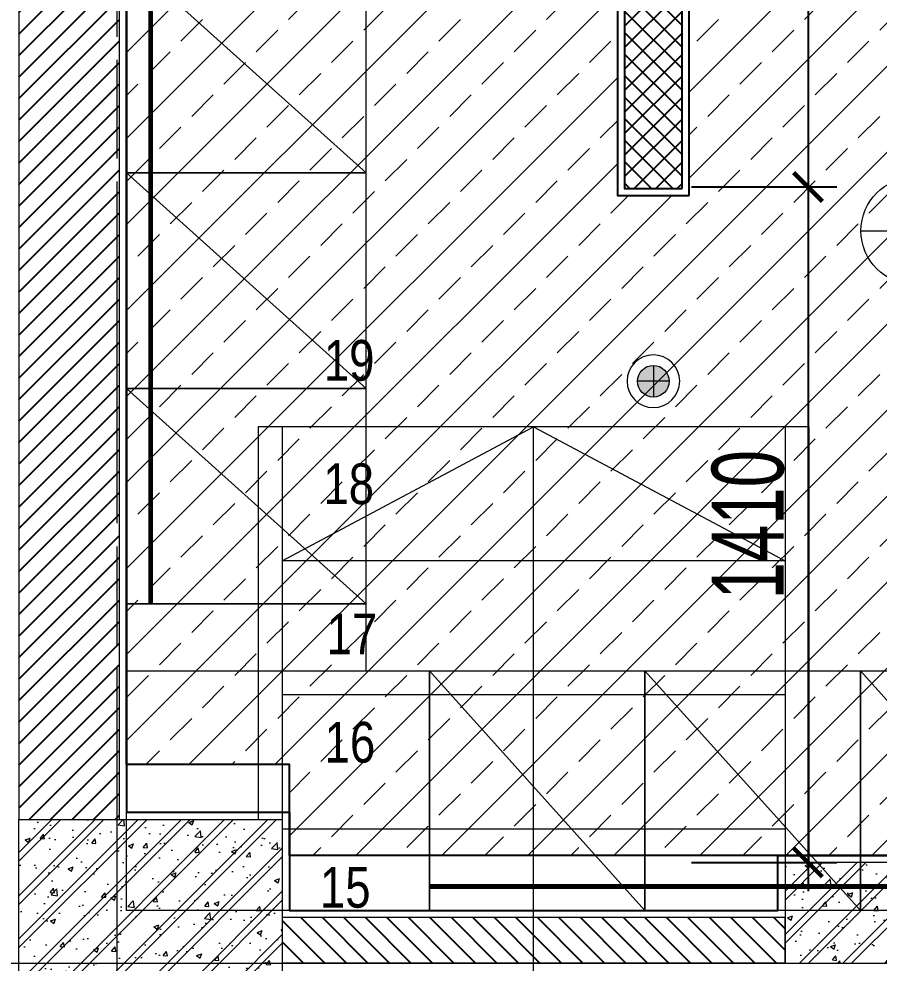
# Model space of a CAD drawing. Header units: millimetres. Extents: x -343543 to 400519, y -115663 to 104219.
# Drawn here: x -254459 to -252663, y 6000 to 7972 of the extents above; entities that cross this region are included whole.
import ezdxf
from ezdxf.enums import TextEntityAlignment as Align
from ezdxf.xclip import XClip

# ---------------------------------------------------------------- set-up
doc = ezdxf.new("R2010")
doc.units = ezdxf.units.MM
doc.header["$XCLIPFRAME"] = 0
doc.linetypes.add("$0$02'TUONG Xay$0$HIDDEN", pattern=[0.375, 0.25, -0.125])
doc.linetypes.add('XREF MAT BANG TUONG XAY$0$CENTER', pattern=[50.800000000000004, 31.75, -6.35, 6.35, -6.35])
doc.layers.get('0').update_dxf_attribs({"color": 231, "lineweight": 0})
doc.layers.get('DefPoints').update_dxf_attribs({"color": 191})
for name, color, linetype, lineweight in [('A-CLNG', 157, 'Continuous', 25), ('A-FLOR-PRTN', 161, 'Continuous', 9), ('A-PATT', 252, 'Continuous', 9), ('A-SYMBOLS', 10, 'Continuous', 13), ('fix lighting', 2, 'Continuous', 5), ('SME-E-LTG-DIM', 55, 'Continuous', 18), ('XREF MAT BANG TUONG XAY$0$$1$A-TEXT', 8, 'Continuous', 25), ('XREF MAT BANG TUONG XAY$0$01.Xref _MB T1$0$A-FURN', 8, 'Continuous', 5), ('XREF MAT BANG TUONG XAY$0$01.Xref _MB T1$0$A-LITE', 8, 'Continuous', 9), ('XREF MAT BANG TUONG XAY$0$01.Xref _MB T1$0$A-TEXT', 8, 'Continuous', 25), ('XREF MAT BANG TUONG XAY$0$A-GRID', 8, 'XREF MAT BANG TUONG XAY$0$CENTER', 15), ('XREF MAT BANG TUONG XAY$0$A-WALL-INT', 8, 'Continuous', 9), ('XREF MAT BANG TUONG XAY$0$xref_IKIGAI_Cot$0$A-FNSH', 8, 'Continuous', 9), ('XREF MAT BANG TUONG XAY$0$xref_IKIGAI_Cot$0$A-PATT', 8, 'Continuous', 5)]:
    doc.layers.add(name, color=color, linetype=linetype, lineweight=lineweight)
doc.layers.add('fix lightting red', color=1, linetype='Continuous', lineweight=5, true_color=0xff0000)
for name, color, linetype in [('INNO-GIOTHAI', 20, 'Continuous'), ('XREF MAT BANG TUONG XAY$0$A-FNSH', 8, 'Continuous'), ('XREF MAT BANG TUONG XAY$0$A-FURN', 8, 'Continuous'), ('XREF MAT BANG TUONG XAY$0$A-PATT', 8, 'Continuous')]:
    doc.layers.add(name, color=color, linetype=linetype)
doc.styles.add('SM-DIMTEXT', font='SME.shx', dxfattribs={"width": 0.7})
doc.styles.add('VTK _ Arial_2.5 mm', font='arial.ttf', dxfattribs={"width": 0.8, "height": 2.5})
doc.styles.add('XREF MAT BANG TUONG XAY$0$Arial', font='arial.ttf', dxfattribs={"width": 0.8})
doc.dimstyles.new('SDIM-100', dxfattribs={"dimscale": 100, "dimtxt": 2, "dimasz": 0.6, "dimexe": 0.6, "dimexo": 0.2, "dimgap": 0.5, "dimtad": 1, "dimdec": 0, "dimzin": 12, "dimtxsty": 'SM-DIMTEXT', "dimblk": 'ARCHTICK', "dimblk1": 'ARCHTICK', "dimblk2": 'ARCHTICK', "dimcen": 0.12, "dimdle": 0.6, "dimclrd": 7, "dimclre": 8, "dimadec": 0, "dimazin": 3, "dimtfac": 2, "dimtix": 1, "dimtmove": 1, "dimatfit": 3, "dimfxl": 1, "dimtzin": 0, "dimarcsym": 1})

# ---------------------------------------------------------------- blocks, each defined once
blk = doc.blocks.new('XREF MAT BANG TUONG XAY$0$00.xref_IKIGAI_Truc')
at = {"layer": 'XREF MAT BANG TUONG XAY$0$A-GRID', "color": 8, "ltscale": 20}
for points in [[(8600.000000000018, -4179.127106253174), (8600.000000000018, 22924.4354841252)], [(-2907.525181142613, 6000), (42750.0013740146, 6000)]]:
    blk.add_lwpolyline(points, dxfattribs=at)
blk = doc.blocks.new('XREF MAT BANG TUONG XAY$0$01.Xref _MB T1$0$TB T1')
at = {"color": 8}
blk.add_line((-4215.000109585046, -0.000502444218909659), (-5265.000109585046, -0.000502444218909659), dxfattribs=at)
at = {"layer": 'XREF MAT BANG TUONG XAY$0$01.Xref _MB T1$0$A-FURN', "color": 8}
blk.add_line((-4214.990338640175, -0.001045847622663132), (-5264.990338640175, -0.001045847622663132), dxfattribs=at)
at = {"layer": 'XREF MAT BANG TUONG XAY$0$01.Xref _MB T1$0$A-LITE', "color": 8, "ltscale": 10}
for p, q in [((-4164.990333315891, 1119.999380477575), (-5314.990343964488, 1119.999380477575)), ((-5314.990343964488, 1119.999380477575), (-5314.990341905115, 299.9994544564997)), ((-5264.990343964488, 1119.998913193196), (-5264.990338514679, -1050.001110044983)), ((-4214.990338640175, 1119.998954152377), (-4214.990338640175, -0.001045847622663132)), ((-4164.990333315891, 1119.999380477575), (-4164.990335601291, 209.9993450806942)), ((-4214.990338640175, 839.9989541523773), (-5264.990343261208, 839.9989541523773)), ((-4214.990338640175, 559.9989541523773), (-5264.990338640175, 559.9989541523773)), ((-4214.990338640175, 279.9989541523773), (-5264.990338640175, 279.9989541523773))]:
    blk.add_line(p, q, dxfattribs=at)
at = {"layer": 'XREF MAT BANG TUONG XAY$0$01.Xref _MB T1$0$A-LITE', "color": 8, "ltscale": 10, "elevation": 1.738794449090321e-10}
blk.add_lwpolyline([(-5264.990343261208, 839.9989541523773), (-4739.990338640189, 1119.999380477575), (-4214.990338640175, 839.9989541523773)], dxfattribs=at)
at = {"layer": 'XREF MAT BANG TUONG XAY$0$01.Xref _MB T1$0$A-LITE', "color": 8, "ltscale": 10}
blk.add_lwpolyline([(-2024.990338640248, -500.0010975577952), (-4739.990338640189, -500.0010975577952), (-4739.990338640189, 1119.999380477575)], dxfattribs=at)
blk = doc.blocks.new('*U220')
at = {"layer": 'XREF MAT BANG TUONG XAY$0$A-PATT'}
h = blk.add_hatch(dxfattribs=at)
h.set_pattern_fill('ANSI31', color=8, scale=10)
h.set_pattern_definition([(45, (38946.78964026456, -11293.56439682681), (-22.45064030267288, 22.45064030267288), [])])
h.paths.add_polyline_path([(-38.69831128977239, 47.5), (3461.301691022507, 47.5), (3461.301691022507, -162.5), (-38.69831128977239, -162.5)])
at = {"layer": 'XREF MAT BANG TUONG XAY$0$A-WALL-INT', "color": 8}
blk.add_lwpolyline([(-38.69831128977239, 47.5), (3461.301691022507, 47.5), (3461.301691022507, -162.5), (-38.69831128977239, -162.5)], close=True, dxfattribs=at)
blk = doc.blocks.new('XREF MAT BANG TUONG XAY$0$01.Xref _MB T1$0$Phong tam')
at = {"layer": 'XREF MAT BANG TUONG XAY$0$A-FURN', "color": 8, "xscale": -1, "rotation": 270}
blk.add_blockref('*U220', (-47.5000026663547, 3338.698309209424), dxfattribs=at)
blk = doc.blocks.new('XREF MAT BANG TUONG XAY$0$xref_IKIGAI_Cot')
at = {"layer": 'XREF MAT BANG TUONG XAY$0$xref_IKIGAI_Cot$0$A-PATT'}
h = blk.add_hatch(dxfattribs=at)
h.set_pattern_fill('BT-01', color=8, scale=15, pattern_type=2)
h.set_pattern_definition([(49.99999999999999, (330, 180.0000000000013), (107.589027390113, -9.412820247389266), [11.25, -123.75]), (355, (330, 180.0000000000013), (-20.81270004195, 112.8288200550018), [9, -99]), (100.4514, (338.9657520000001, 179.2155990000012), (86.77640725710323, 103.415931309143), [9.5610285, -105.1713168]), (46.18420000000001, (330, 210.0000000000013), (160.0861572938467, -24.82785214935271), [16.875, -185.625]), (96.6356, (343.3405117500001, 207.9310039500012), (140.1994058323055, 146.1176806350663), [14.3415432, -157.75695]), (351.1842, (330, 210.0000000000013), (140.1992917700441, 146.1177901387987), [13.5, -148.5]), (21, (345, 202.5000000000013), (89.53605781776925, -60.39283359980082), [11.25, -123.75]), (326.0000000000001, (345, 202.5000000000013), (36.49729978823726, 108.772506757028), [9, -99]), (71.4514, (352.46133495, 197.4672591000013), (126.0333942872235, 48.37957450649286), [9.5610285, -105.1713168]), (37.50000000000001, (330, 180.0000000000013), (1.8239782975936, 49.93407807469672), [0, -97.8, 0, -100.5, 0, -99.375]), (7.499999999999999, (330, 180.0000000000013), (39.46043061632229, 59.16175678235403), [0, -57.3, 0, -95.55, 0, -37.875]), (327.5, (296.5500000000002, 180.0000000000013), (80.07336542586135, -3.383230760156963), [0, -37.5, 0, -117, 0, -155.25]), (317.5, (281.5500000000002, 180.0000000000013), (87.47792540135794, 15.01574734984766), [0, -48.75, 0, -77.69999999999999, 0, -110.25]), (45, (330, 180.0000000000013), (-45.07805730064241, 45.07805730064241), []), (45, (330, 198.3750000000013), (-45.07805730064241, 45.07805730064241), [])])
h.paths.add_polyline_path([(8394.99999848369, 6299.999997859901), (8944.99999848369, 6299.9999978599), (8944.99999848369, 5899.9999978599), (8394.99999848369, 5899.999997859901)])
h = blk.add_hatch(dxfattribs=at)
h.set_pattern_fill('BT-01', color=8, scale=15, pattern_type=2)
h.set_pattern_definition([(49.99999999999999, (10074.99999848369, 5989.999899235089), (107.589027390113, -9.412820247389266), [11.25, -123.75]), (355, (10074.99999848369, 5989.999899235089), (-20.81270004195, 112.8288200550018), [9, -99]), (100.4514, (10083.96575048369, 5989.215498235089), (86.77640725710323, 103.415931309143), [9.5610285, -105.1713168]), (46.18420000000001, (10074.99999848369, 6019.999899235089), (160.0861572938467, -24.82785214935271), [16.875, -185.625]), (96.6356, (10088.34051023369, 6017.930903185089), (140.1994058323055, 146.1176806350663), [14.3415432, -157.75695]), (351.1842, (10074.99999848369, 6019.999899235089), (140.1992917700441, 146.1177901387987), [13.5, -148.5]), (21, (10089.99999848369, 6012.499899235089), (89.53605781776925, -60.39283359980082), [11.25, -123.75]), (326.0000000000001, (10089.99999848369, 6012.499899235089), (36.49729978823726, 108.772506757028), [9, -99]), (71.4514, (10097.46133343369, 6007.467158335089), (126.0333942872235, 48.37957450649286), [9.5610285, -105.1713168]), (37.50000000000001, (10074.99999848369, 5989.999899235089), (1.8239782975936, 49.93407807469672), [0, -97.8, 0, -100.5, 0, -99.375]), (7.499999999999999, (10074.99999848369, 5989.999899235089), (39.46043061632229, 59.16175678235403), [0, -57.3, 0, -95.55, 0, -37.875]), (327.5, (10041.54999848369, 5989.999899235089), (80.07336542586135, -3.383230760156963), [0, -37.5, 0, -117, 0, -155.25]), (317.5, (10026.54999848369, 5989.999899235089), (87.47792540135794, 15.01574734984766), [0, -48.75, 0, -77.69999999999999, 0, -110.25]), (45, (10074.99999848369, 5989.999899235089), (-45.07805730064241, 45.07805730064241), []), (45, (10074.99999848369, 6008.374899235089), (-45.07805730064241, 45.07805730064241), [])])
h.paths.add_polyline_path([(9994.99999848369, 5999.999899235088), (10294.99999848369, 5999.999899235089), (10294.99999848369, 6209.999899235089), (9994.99999848369, 6209.999899235088)])
at = {"layer": 'XREF MAT BANG TUONG XAY$0$A-GRID', "color": 8, "ltscale": 20}
for points in [[(8600.000000000018, -4179.127106253174), (8600.000000000018, 22924.4354841252)], [(-2907.525181142613, 6000), (42750.0013740146, 6000)]]:
    blk.add_lwpolyline(points, dxfattribs=at)
at = {"layer": 'XREF MAT BANG TUONG XAY$0$xref_IKIGAI_Cot$0$A-FNSH', "color": 8, "elevation": 2.819613635020082e-10}
blk.add_lwpolyline([(8394.99999848369, 6299.999997859901), (8944.99999848369, 6299.9999978599), (8944.99999848369, 5899.9999978599), (8394.99999848369, 5899.999997859901)], close=True, dxfattribs=at)
at = {"layer": 'XREF MAT BANG TUONG XAY$0$xref_IKIGAI_Cot$0$A-FNSH', "color": 8}
blk.add_lwpolyline([(9994.99999848369, 5999.999899235088), (10294.99999848369, 5999.999899235089), (10294.99999848369, 6209.999899235089), (9994.99999848369, 6209.999899235088)], close=True, dxfattribs=at)
blk = doc.blocks.new('*U212')
at = {"layer": 'XREF MAT BANG TUONG XAY$0$A-PATT'}
h = blk.add_hatch(dxfattribs=at)
h.set_pattern_fill('ANSI31', color=8, scale=10)
h.set_pattern_definition([(45, (36496.78963795229, -11178.56439682681), (-22.45064030267288, 22.45064030267288), [])])
h.paths.add_polyline_path([(-38.69831128977239, 47.5), (1011.301688710228, 47.5), (1011.301688710228, -47.5), (-38.69831128977239, -47.5)])
at = {"layer": 'XREF MAT BANG TUONG XAY$0$A-WALL-INT', "color": 8}
blk.add_lwpolyline([(-38.69831128977239, 47.5), (1011.301688710228, 47.5), (1011.301688710228, -47.5), (-38.69831128977239, -47.5)], close=True, dxfattribs=at)
blk = doc.blocks.new('XREF MAT BANG NOI THAT$0$01.Xref _MB T1$0$BLK')
at = {"color": 8}
blk.add_lwpolyline([(324597.2002474809, 139513.5956382755), (325047.2002474809, 139513.5956382755), (325047.2002474809, 139013.5956382755), (324597.2002474809, 139013.5956382755)], close=True, dxfattribs=at)
blk.add_lwpolyline([(324597.2002474809, 139513.5956382755), (325047.2002474809, 139013.5956382755)], dxfattribs=at)
blk = doc.blocks.new('XREF MAT BANG NOI THAT')
at = {"color": 8}
for points in [[(9119.981696497649, 6750.000816254906), (8619.981696497649, 6750.000816254906), (8619.981696551105, 6610.001088274468), (9119.981696551105, 6610.001088274468)], [(8620.000623434156, 6610.000544391243), (9252.491159429112, 6610.000544329305), (9252.491159429112, 6110.000544205468), (8620.000623434156, 6110.000544267406)]]:
    blk.add_lwpolyline(points, close=True, dxfattribs=at)
at = {"color": 8, "xscale": -1.000000000000001, "rotation": 90}
for p in [(148133.5773347197, 332697.2007917162), (148133.5773347197, 332247.2007917162), (148133.5773347197, 331797.2007917162)]:
    blk.add_blockref('XREF MAT BANG NOI THAT$0$01.Xref _MB T1$0$BLK', p, dxfattribs=at)
at = {"color": 8}
for p in [(-315344.7090880517, -132903.5950940081), (-314894.7090880517, -132903.5950940081), (-314444.7090880517, -132903.5950940081)]:
    blk.add_blockref('XREF MAT BANG NOI THAT$0$01.Xref _MB T1$0$BLK', p, dxfattribs=at)
blk = doc.blocks.new('01.Xref _MB T1')
at = {"color": 8}
for name, p in [('XREF MAT BANG TUONG XAY$0$00.xref_IKIGAI_Truc', (0.000109863918623887, 0)), ('XREF MAT BANG TUONG XAY$0$01.Xref _MB T1$0$TB T1', (14209.99083489593, 6000.000543403401))]:
    blk.add_blockref(name, p, dxfattribs=at)
at = {"layer": 'XREF MAT BANG TUONG XAY$0$A-FURN', "color": 8, "xscale": -1, "rotation": 180}
blk.add_blockref('*U212', (8983.689036610533, 6047.500544123041), dxfattribs=at)
at = {"layer": 'XREF MAT BANG TUONG XAY$0$$1$A-TEXT', "color": 8, "style": 'XREF MAT BANG TUONG XAY$0$Arial', "width": 0.8}
for s, p in [('19', (9031.885263546057, 7216.109098477842)), ('18', (9031.042797848164, 6958.31888471319)), ('17', (9037.49729056445, 6644.894076496847)), ('16', (9033.567118217008, 6418.733943846266)), ('15', (9023.771543640527, 6115.806578846037))]:
    blk.add_text(s, height=85, dxfattribs=at).set_placement(p)
at = {"layer": 'XREF MAT BANG TUONG XAY$0$01.Xref _MB T1$0$A-TEXT', "color": 8}
blk.add_blockref('XREF MAT BANG TUONG XAY$0$01.Xref _MB T1$0$Phong tam', (8605.000114851944, 2999.999989189255), dxfattribs=at)
at = {"layer": 'XREF MAT BANG TUONG XAY$0$A-FNSH', "color": 8}
blk.add_lwpolyline([(8504.999998764702, 10214.99998935553), (8809.990745896619, 10214.99998942231), (8809.990749138415, 9720.399913147807), (10010.00007717989, 9720.399784860123), (10010.00011433876, 9590.000001161212), (8620.00011375943, 9590.000000425724), (8620.000113764712, 6314.999987108906), (8959.990010579939, 6314.999987108906), (8959.999778774785, 6110.0005442691), (9979.991999735015, 6110.000544093902), (9980.001770679963, 6224.999888484095), (10309.99072531082, 6224.999888484097), (10309.99072531082, 6110.000540487614), (12585.00011030825, 6110.000001737028), (12585.00011268231, 9590.000000196218), (11385.00008479025, 9590.000000196216), (11385.00008122533, 9720.000017490933), (12585.00010989808, 9719.99859190724), (12585.00010984464, 10215.00000002682), (12710.00010849513, 10214.99999999657), (12710.00011029145, 6110.000561447381), (13999.99083489593, 6110.002064240743)], dxfattribs=at)
at = {"color": 8}
ref = blk.add_blockref('XREF MAT BANG TUONG XAY$0$xref_IKIGAI_Cot', (-0.009273172880057245, -1.075099498848431e-05), dxfattribs=at)
XClip(ref).set_block_clipping_path([(-1610.3425959282936, -2225.6693134198044), (41829.12952086335, 21555.881957526355)])
at = {"layer": 'A-PATT', "color": 8}
blk.add_blockref('XREF MAT BANG NOI THAT', (0, 0), dxfattribs=at)
blk = doc.blocks.new('DenSanTuongT1Ikigai')
at = {"layer": 'fix lightting red', "color": 1, "linetype": "$0$02'TUONG Xay$0$HIDDEN", "ltscale": 500, "true_color": 0xff0000, "const_width": 10}
for points in [[(8670.000003895511, 6750.0008270059), (8670.000003895511, 9450.000554986338)], [(11952.49104956522, 6160.00001248802), (9252.491049565195, 6160.000012488022)]]:
    blk.add_lwpolyline(points, dxfattribs=at)
blk = doc.blocks.new('_ArchTick')
at = {"color": 0, "linetype": 'ByBlock', "const_width": 0.15}
blk.add_lwpolyline([(-0.5, -0.5), (0.5, 0.5)], dxfattribs=at)
blk = doc.blocks.new('*D1030')
at = {"layer": 'DefPoints', "color": 0, "transparency": 16777216}
for p in [(-253074.0339659675, 8590.49834401696), (-253074.0339659675, 7620.49834401696), (-252811.0531119223, 7620.49834401696)]:
    blk.add_point(p, dxfattribs=at)
at = {"layer": 'SME-E-LTG-DIM', "color": 7, "lineweight": -2, "transparency": 16777216}
blk.add_line((-252811.0531119223, 8650.49834401696), (-252811.0531119223, 7560.49834401696), dxfattribs=at)
at = {"layer": 'SME-E-LTG-DIM', "color": 8, "lineweight": -2, "transparency": 16777216}
for p, q in [((-253054.0339659675, 8590.49834401696), (-252751.0531119223, 8590.49834401696)), ((-253054.0339659675, 7620.49834401696), (-252751.0531119223, 7620.49834401696))]:
    blk.add_line(p, q, dxfattribs=at)
at = {"layer": 'SME-E-LTG-DIM', "color": 7, "lineweight": -2, "transparency": 16777216, "xscale": 60, "yscale": 60, "zscale": 60}
for p, rotation in [((-252811.0531119223, 8590.49834401696), 90), ((-252811.0531119223, 7620.49834401696), 270)]:
    blk.add_blockref('_ArchTick', p, dxfattribs=dict(at, rotation=rotation))
at = {"layer": 'SME-E-LTG-DIM', "color": 0, "transparency": 16777216, "insert": (-252936.0531119223, 8105.49834401703), "char_height": 150, "attachment_point": 5, "rotation": 90, "style": 'SM-DIMTEXT'}
blk.add_mtext('970', dxfattribs=at)
blk = doc.blocks.new('*D1031')
at = {"layer": 'DefPoints', "color": 0, "transparency": 16777216}
for p in [(-253074.0339659675, 7620.49834401696), (-253074.0339659675, 6210.000533372078), (-252811.0531119223, 6210.000533372078)]:
    blk.add_point(p, dxfattribs=at)
at = {"layer": 'SME-E-LTG-DIM', "color": 7, "lineweight": -2, "transparency": 16777216}
blk.add_line((-252811.0531119223, 7680.49834401696), (-252811.0531119223, 6150.000533372078), dxfattribs=at)
at = {"layer": 'SME-E-LTG-DIM', "color": 8, "lineweight": -2, "transparency": 16777216}
for p, q in [((-253054.0339659675, 7620.49834401696), (-252751.0531119223, 7620.49834401696)), ((-253054.0339659675, 6210.000533372078), (-252751.0531119223, 6210.000533372078))]:
    blk.add_line(p, q, dxfattribs=at)
at = {"layer": 'SME-E-LTG-DIM', "color": 7, "lineweight": -2, "transparency": 16777216, "xscale": 60, "yscale": 60, "zscale": 60}
for p, rotation in [((-252811.0531119223, 7620.49834401696), 90), ((-252811.0531119223, 6210.000533372078), 270)]:
    blk.add_blockref('_ArchTick', p, dxfattribs=dict(at, rotation=rotation))
at = {"layer": 'SME-E-LTG-DIM', "color": 0, "transparency": 16777216, "insert": (-252936.0531119223, 6915.249438694589), "char_height": 150, "attachment_point": 5, "rotation": 90, "style": 'SM-DIMTEXT'}
blk.add_mtext('1410', dxfattribs=at)
blk = doc.blocks.new('A$C14a1a84b')
blk.add_wipeout([(500.0000000000297, 74.99999999999967), (500.0000000000297, -74.99999999999862), (-500.0000000000027, -74.9999999999983), (-500.0000000000282, 75)]).dxf.layer = 'DefPoints'
at = {"linetype": 'Continuous'}
h = blk.add_hatch(dxfattribs=at)
h.set_pattern_fill('ANSI37', color=8, scale=10, angle=180, style=0)
h.set_pattern_definition([(225, (-61090.40515043223, 11245.25285470634), (22.45064030267288, -22.45064030267289), []), (314.9999999999999, (-61090.40515043223, 11245.25285470634), (22.45064030267289, 22.45064030267288), [])])
h.paths.add_polyline_path([(485, 60), (-484.9999999999991, 60), (-484.9999999999991, -60), (485, -60)])
at = {"color": 8, "linetype": 'Continuous'}
blk.add_lwpolyline([(500, 75), (-499.9999999999991, 75), (-499.9999999999991, -75), (500, -75)], close=True, dxfattribs=at)
at = {"linetype": 'Continuous'}
blk.add_lwpolyline([(485, 60), (-484.9999999999991, 60), (-484.9999999999991, -60), (485, -60)], close=True, dxfattribs=at)
blk = doc.blocks.new('XR-TRAN_SANH$0$A$C896e62ca')
at = {"layer": 'A-PATT', "true_color": 0x848484}
h = blk.add_hatch(color=252, dxfattribs=at)
h.dxf.hatch_style = 1
edge = h.paths.add_edge_path()
edge.add_arc((0, 0), 33.00000000000004, 0, 360)
at = {"color": 0, "linetype": 'ByBlock'}
for p, q in [((0, 33), (0, -33)), ((33, 0), (-33, 0))]:
    blk.add_line(p, q, dxfattribs=at)
blk.add_circle((0, 0), 33.00000000000004, dxfattribs=at)
for start, end in [(90, 270), (270, 90)]:
    blk.add_arc((0, 0), 54.99999999999996, start, end, dxfattribs=at)
blk = doc.blocks.new('*U1475')
blk.add_line((-2, 0), (12, 0))
blk.add_lwpolyline([(0, -2.000000000349246), (6.123233995736766e-16, 2)])
at = {"layer": 'A-SYMBOLS'}
blk.add_circle((0, 0), 2, dxfattribs=at)
at = {"color": 7, "style": 'VTK _ Arial_2.5 mm', "width": 0.8, "flags": 4}
blk.add_attdef('FINISHFLOORLEVEL', text='', height=2.5, dxfattribs=at).set_placement((3.2, 3.532401091405184), align=Align.TOP_LEFT)
blk.add_attdef('NAMEOFLEVEL', (3.2, -3.467598908594816), '', height=2.5, dxfattribs=at)

msp = doc.modelspace()

# ---------------------------------------------------------------- block references
at = {"layer": 'A-SYMBOLS'}
msp.add_blockref('01.Xref _MB T1', (-262854.0247017712, 2.91038304567337e-11), dxfattribs=at)

# ---------------------------------------------------------------- next in the draw order: hatches: boundary and pattern name
at = {"layer": 'A-PATT'}
h = msp.add_hatch(dxfattribs=at)
h.set_pattern_fill('ANSI33', color=256, scale=20, double=1)
h.set_pattern_definition([(45, (-262854.0247017712, -1.07509663394012e-05), (-89.80256121069154, 89.80256121069154), []), (45, (-262764.2221017712, -1.07509663394012e-05), (-89.80256121069154, 89.80256121069154), [63.5, -31.75])])
h.paths.add_polyline_path([(-254234.0339322811, 9589.999971846937), (-250269.0247225549, 9589.99526146453), (-250269.0288567268, 6225.000646378779), (-252694.0339764406, 6225.000534061502), (-252694.0339764603, 6224.99987773313), (-253024.0242055181, 6224.99987773313), (-253024.0242054777, 6225.000533310239), (-253894.0342922948, 6225.002927458846), (-253894.0342923146, 6415.002370666257), (-254234.0246314167, 6414.999976381249)])

# ---------------------------------------------------------------- next in the draw order: linework, layer by layer
at = {"layer": 'A-CLNG', "color": 251, "elevation": 2.819613635020082e-10}
msp.add_lwpolyline([(-254234.0339322811, 9589.999971846937), (-250269.0247225549, 9589.99526146453), (-250269.0288567268, 6225.000646378779), (-252694.0339764406, 6225.000534061502), (-252694.0339764603, 6224.99987773313), (-253024.0242055181, 6224.99987773313), (-253024.0242054777, 6225.000533310239), (-253894.0342922948, 6225.002927458846), (-253894.0342923146, 6415.002370666257), (-254234.0246314167, 6414.999976381249)], close=True, dxfattribs=at)

# ---------------------------------------------------------------- next in the draw order: block references
at = {"layer": 'fix lighting'}
msp.add_blockref('XR-TRAN_SANH$0$A$C896e62ca', (-253134.0339712827, 7214.999071378249), dxfattribs=at)

# ---------------------------------------------------------------- next in the draw order: block references
at = {"layer": 'INNO-GIOTHAI', "rotation": 270}
msp.add_blockref('A$C14a1a84b', (-253134.0339659673, 8102.498344016955), dxfattribs=at)

# ---------------------------------------------------------------- next in the draw order: block references
at = {"layer": 'A-FLOR-PRTN'}
msp.add_blockref('DenSanTuongT1Ikigai', (-262854.0245919073, -2.150196041839081e-05), dxfattribs=at)

# ---------------------------------------------------------------- next in the draw order: block references
at = {"layer": 'A-SYMBOLS'}
ref = msp.add_blockref('*U1475', (-252588.4481720732, 7528.952819201961), dxfattribs=dict(at, xscale=56, yscale=56, zscale=56))
ref.add_attrib('FINISHFLOORLEVEL', '+2.500', dxfattribs={"layer": '0', "color": 7, "height": 140, "style": 'VTK _ Arial_2.5 mm', "width": 0.8}).set_placement((-252409.2481720732, 7726.767280320646), align=Align.TOP_LEFT)
ref.add_attrib('NAMEOFLEVEL', 'CFL', (-252409.2481720732, 7334.767280320654), dxfattribs={"layer": '0', "color": 7, "height": 140, "style": 'VTK _ Arial_2.5 mm', "width": 0.8})

# ---------------------------------------------------------------- next in the draw order: dimensions: what is measured, and where the dimension line sits
at = {"layer": 'SME-E-LTG-DIM'}
for base, p1, p2, picture, middle in [((-252811.0531119223, 7620.49834401696), (-253074.0339659673, 8590.498344016956), (-253074.0339659673, 7620.498344016956), '*D1030', (-252936.0531119223, 8105.49834401703)), ((-252811.0531119223, 6210.000533372078), (-253074.0339659673, 7620.498344016956), (-253074.0339659673, 6210.000533372075), '*D1031', (-252936.0531119223, 6915.249438694589))]:
    dim = msp.add_linear_dim(base=base, p1=p1, p2=p2, angle=90, dimstyle='SDIM-100', override={"dimtxt": 1.5, "dimtfill": 0}, dxfattribs=at)
    dim.commit()
    dim.dimension.update_dxf_attribs({"geometry": picture, "text_midpoint": middle})

doc.saveas('drawing.dxf')
